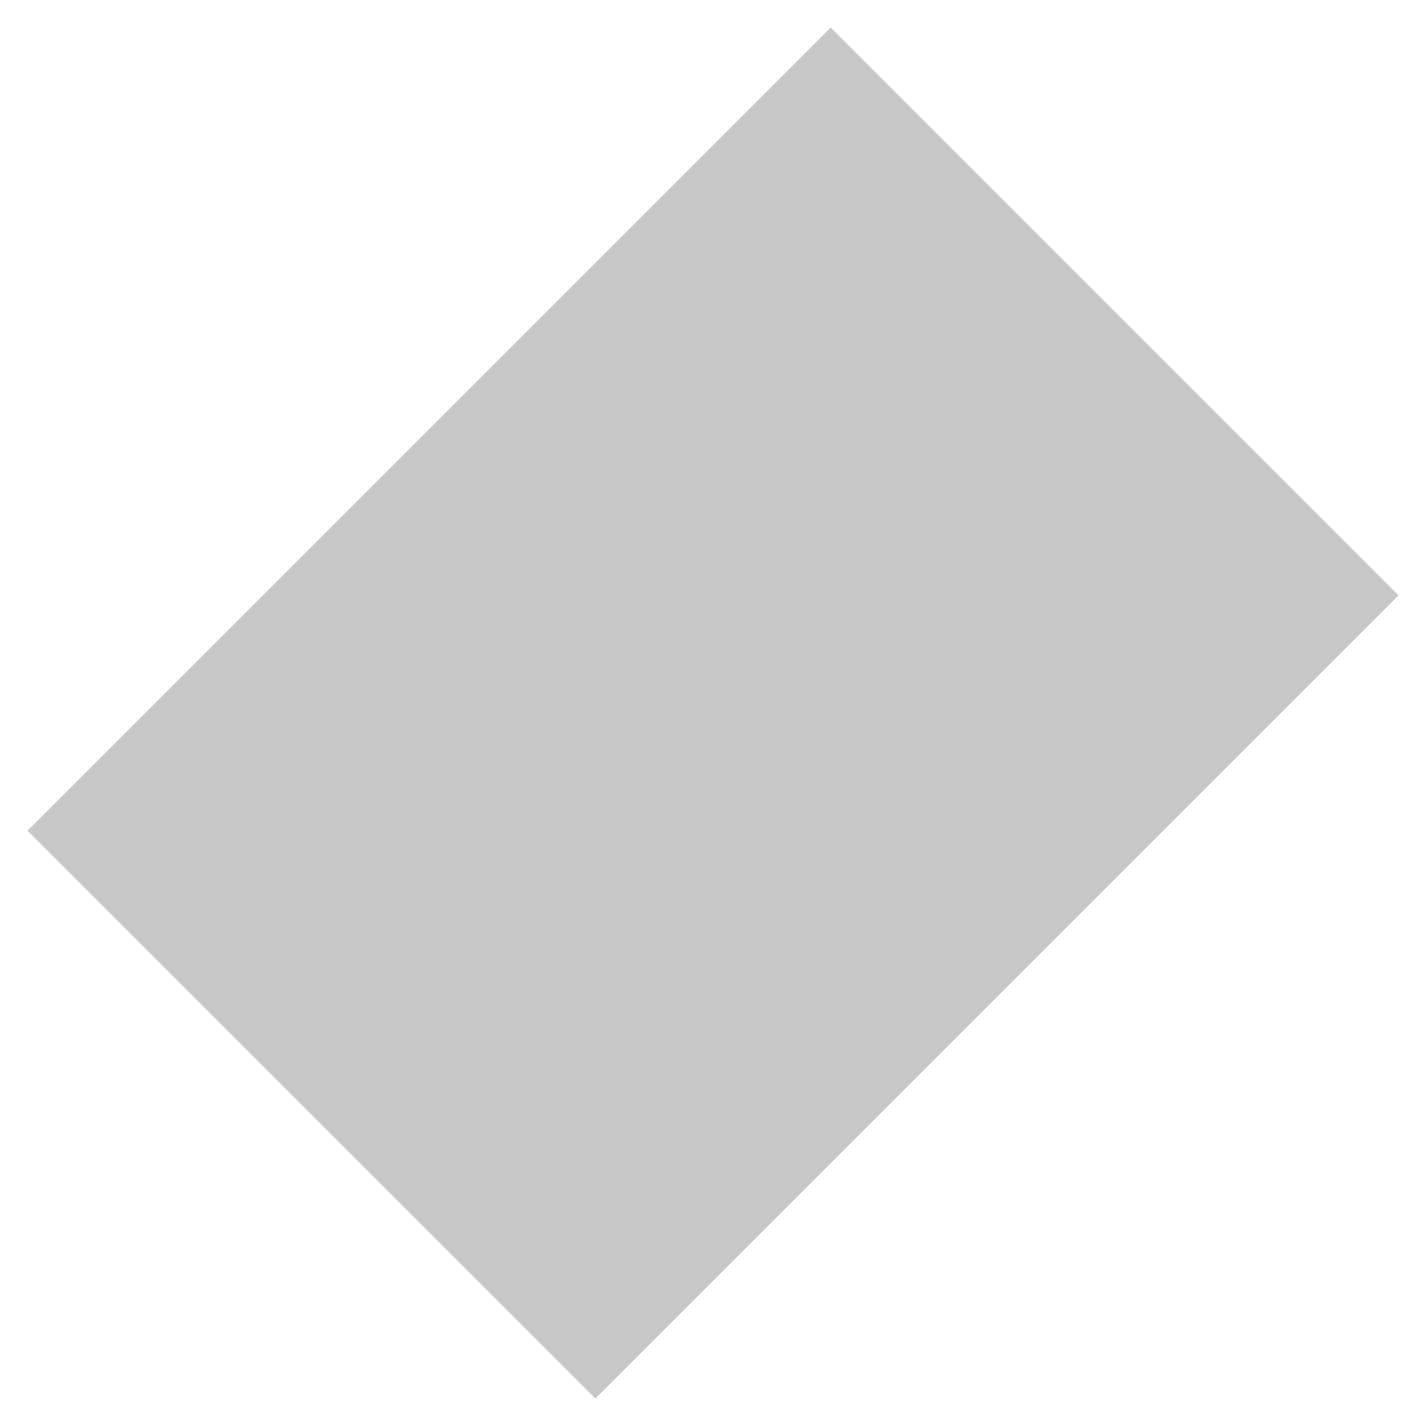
# Model space of a CAD drawing. Extents: x 0.29 to 3.71, y 1.29 to 4.71.
import ezdxf

# ---------------------------------------------------------------- set-up
doc = ezdxf.new("R2010")
doc.units = 0

msp = doc.modelspace()

# ---------------------------------------------------------------- linework, layer by layer
at = {"layer": '', "color": 0}
msp.add_trace([(0.2929, 2.7071), (1.7071, 1.2929), (2.2929, 4.7071), (3.7071, 3.2929)], dxfattribs=at)

doc.saveas('drawing.dxf')
